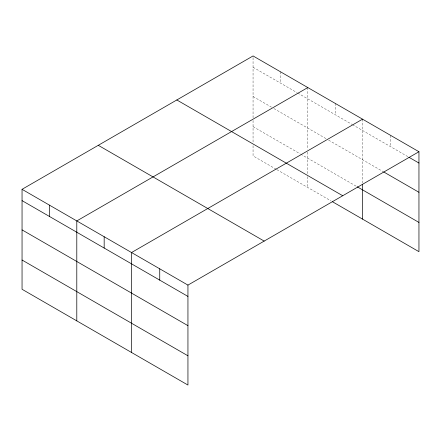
<?xml version="1.0" encoding="UTF-8"?>
<svg xmlns="http://www.w3.org/2000/svg" width="441" height="441" viewBox="0 0 441 441"><rect width="100%" height="100%" fill="white"/><g stroke="black" fill="none" stroke-linecap="round" stroke-linejoin="round"><path stroke-width="0.33" stroke-dasharray="2.21 1.65" d="M253.057 117.747L253.057 55.952M253.057 67.264L297.091 92.687M297.686 93.029L351.835 124.296M352.431 124.638L408.372 156.935M253.057 96.513L271.502 107.163M273.883 108.536L326.246 138.772M328.628 140.144L383.108 171.599M253.057 126.65L300.062 153.788M300.657 154.135L356.593 186.427M276.259 169.3L253.057 155.899L253.057 145.695M276.854 169.642L331.009 200.903M390.748 135.448L390.748 146.759M362.546 119.169L362.546 183.015M335.171 103.365L335.171 114.677M307.801 87.561L307.801 149.35M307.801 152.09L307.801 173.903M307.801 176.62L307.801 187.508M280.426 71.756L280.426 83.068M253.057 120.487L253.057 142.972"/><path stroke-width="0.66" d="M418.95 151.732L253.057 55.952L22.05 189.321L22.05 289.268L187.943 385.048L187.943 285.101L418.95 151.732L418.95 251.679L332.2 201.592M307.801 87.561L76.795 220.93L76.795 320.877M362.546 119.169L131.539 252.539L131.539 352.48M408.961 157.277L418.95 163.043M383.698 171.94L418.95 192.293M357.188 186.769L418.95 222.429M176.824 99.964L342.718 195.743M98.282 145.31L264.176 241.089M22.05 189.321L187.943 285.101M22.05 200.633L187.943 296.413M22.05 229.882L187.943 325.662M22.05 260.019L187.943 355.799M362.546 184.382L362.546 219.111M159.741 268.817L159.741 280.129M104.17 236.734L104.17 248.046M49.425 205.126L49.425 216.437"/></g></svg>
